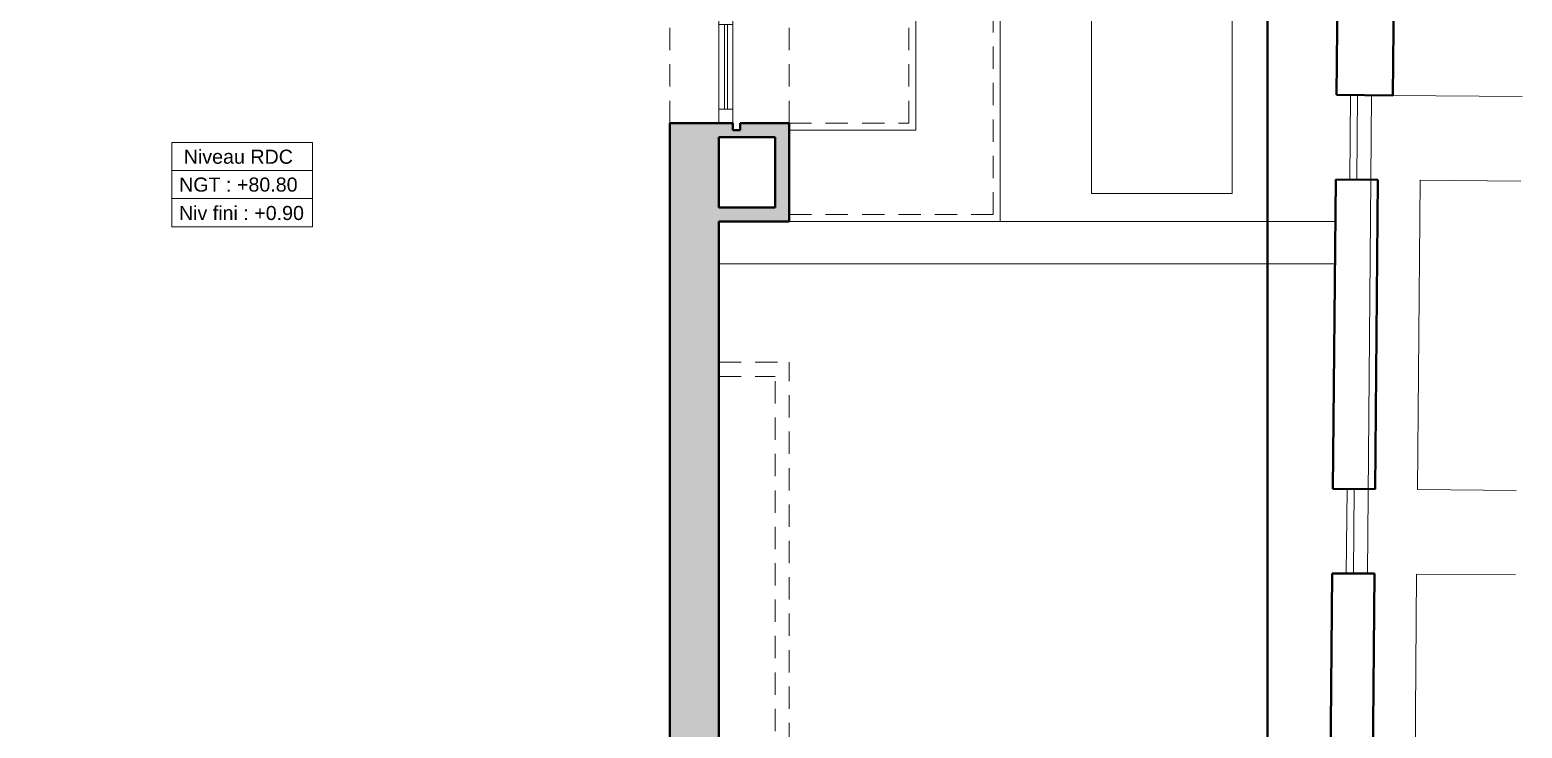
# Model space of a CAD drawing. Header units: millimetres. Extents: x 898 to 1196, y 229 to 443.
# Drawn here: x 1117.86 to 1128.47, y 403.7 to 408.66 of the extents above; entities that cross this region are included whole.
import ezdxf
from ezdxf.enums import TextEntityAlignment as Align

# ---------------------------------------------------------------- set-up
doc = ezdxf.new("R2010")
doc.units = ezdxf.units.MM
doc.linetypes.add('HIDDEN2', pattern=[4.7625, 3.175, -1.5875])
for name, color, linetype, lineweight in [('p allége', 1, 'Continuous', 20), ('p caché', 3, 'HIDDEN2', 20), ('p hachure', 253, 'Continuous', 15), ('p menuiserie', 5, 'Continuous', 20), ('p mur', 7, 'Continuous', 40), ('p symbole', 6, 'Continuous', 20), ('p texte', 7, 'Continuous', 15)]:
    doc.layers.add(name, color=color, linetype=linetype, lineweight=lineweight)
doc.styles.add('ARIAL', font='Arial.ttf', dxfattribs={"height": 0.1})

# ---------------------------------------------------------------- blocks, each defined once
blk = doc.blocks.new('*U18')
at = {"layer": 'p menuiserie'}
for p, q in [((0.8, 0), (0, 0)), ((0.8, -0.1), (0, -0.1)), ((0.1, 0), (0.1, -0.1)), ((0.7, -0.04), (0.1, -0.04)), ((0.7, -0.06), (0.1, -0.06)), ((0.7, 0), (0.7, -0.1))]:
    blk.add_line(p, q, dxfattribs=at)

msp = doc.modelspace()

# ---------------------------------------------------------------- hatches: boundary and pattern name
at = {"layer": 'p hachure', "transparency": 33554559}
h = msp.add_hatch(color=256, dxfattribs=at)
h.dxf.hatch_style = 1
h.paths.add_polyline_path([(1122.913, 407.949), (1122.913, 407.999), (1123.263, 407.999), (1123.263, 407.299), (1122.763, 407.299), (1122.763, 403.049), (1121.263, 403.049), (1121.263, 403.299), (1122.413, 403.299), (1122.413, 403.399), (1121.263, 403.399), (1121.263, 403.499), (1122.413, 403.499), (1122.413, 407.999), (1122.863, 407.999), (1122.863, 407.949)])
h.paths.add_polyline_path([(1122.763, 407.399), (1122.763, 407.899), (1123.163, 407.899), (1123.163, 407.399)], flags=16)

# ---------------------------------------------------------------- linework, layer by layer
at = {"layer": 'p allége'}
for p, q in [((1124.163, 407.949), (1124.163, 412.749)), ((1124.763, 407.299), (1124.763, 412.049)), ((1125.413, 407.499), (1125.413, 408.999)), ((1126.413, 407.499), (1126.413, 408.999)), ((1127.249, 407.598), (1127.254, 408.198)), ((1127.299, 407.598), (1127.304, 408.198)), ((1127.399, 407.597), (1127.404, 408.197)), ((1127.554, 408.196), (1128.474, 408.187)), ((1123.263, 407.949), (1124.163, 407.949)), ((1127.399, 407.597), (1127.374, 404.797)), ((1127.729, 405.394), (1127.749, 407.594)), ((1127.749, 407.594), (1128.464, 407.587)), ((1125.413, 407.499), (1126.413, 407.499)), ((1123.263, 407.299), (1124.763, 407.299)), ((1124.763, 407.299), (1127.146, 407.299)), ((1122.763, 406.999), (1127.144, 406.999)), ((1127.229, 405.398), (1127.224, 404.798)), ((1127.279, 405.398), (1127.274, 404.798)), ((1127.729, 405.394), (1128.431, 405.388)), ((1127.704, 402.503), (1127.724, 404.794)), ((1127.724, 404.794), (1128.426, 404.788))]:
    msp.add_line(p, q, dxfattribs=at)
at = {"layer": 'p caché', "ltscale": 0.05}
for p, q in [((1123.263, 407.999), (1123.263, 413.299)), ((1124.113, 407.999), (1124.113, 412.699)), ((1124.713, 407.349), (1124.713, 411.999)), ((1122.413, 407.999), (1122.413, 408.799)), ((1123.263, 407.999), (1124.113, 407.999)), ((1123.263, 407.349), (1124.713, 407.349)), ((1122.763, 406.299), (1123.263, 406.299)), ((1123.263, 401.249), (1123.263, 406.299)), ((1122.763, 406.199), (1123.163, 406.199)), ((1123.163, 401.349), (1123.163, 406.199))]:
    msp.add_line(p, q, dxfattribs=at)
at = {"layer": 'p mur'}
for p, q in [((1127.154, 408.199), (1127.162, 408.999)), ((1127.554, 408.196), (1127.562, 408.996)), ((1127.154, 408.199), (1127.554, 408.196)), ((1122.413, 403.499), (1122.413, 407.999)), ((1122.413, 407.999), (1122.863, 407.999)), ((1122.863, 407.999), (1122.863, 407.949)), ((1122.913, 407.999), (1123.263, 407.999)), ((1122.913, 407.949), (1122.913, 407.999)), ((1123.263, 407.299), (1123.263, 407.999)), ((1122.763, 407.899), (1123.163, 407.899)), ((1122.763, 407.399), (1122.763, 407.899)), ((1122.863, 407.949), (1122.913, 407.949)), ((1123.163, 407.399), (1123.163, 407.899)), ((1127.129, 405.399), (1127.149, 407.599)), ((1127.149, 407.599), (1127.449, 407.596)), ((1127.429, 405.397), (1127.449, 407.596)), ((1122.763, 407.399), (1123.163, 407.399)), ((1122.763, 403.049), (1122.763, 407.299)), ((1122.763, 407.299), (1123.263, 407.299)), ((1127.129, 405.399), (1127.429, 405.397)), ((1127.104, 402.508), (1127.124, 404.799)), ((1127.124, 404.799), (1127.424, 404.797)), ((1127.404, 402.505), (1127.424, 404.797))]:
    msp.add_line(p, q, dxfattribs=at)
msp.add_lwpolyline([(1106.248, 414.166), (1126.663, 414.166), (1126.663, 392.219), (1106.248, 392.219)], close=True, dxfattribs=at)
msp.add_lwpolyline([(1122.763, 407.299), (1122.763, 403.049), (1121.263, 403.049), (1121.263, 403.299)], dxfattribs=at)
at = {"layer": 'p symbole'}
for p, q in [((1119.873, 407.662), (1118.873, 407.662)), ((1119.873, 407.462), (1118.873, 407.462))]:
    msp.add_line(p, q, dxfattribs=at)
msp.add_lwpolyline([(1118.873, 407.862), (1119.873, 407.862), (1119.873, 407.262), (1118.873, 407.262), (1118.873, 407.862)], dxfattribs=at)

# ---------------------------------------------------------------- block references
at = {"layer": 'p menuiserie', "rotation": 269.9999999999999}
msp.add_blockref('*U18', (1122.863, 408.799), dxfattribs=at)

# ---------------------------------------------------------------- texts
at = {"layer": 'p texte', "style": 'ARIAL'}
for s, p in [('Niveau RDC', (1119.346, 407.762)), ('NGT : +80.80', (1119.346, 407.562)), ('Niv fini : +0.90', (1119.368, 407.362))]:
    msp.add_text(s, height=0.1, dxfattribs=at).set_placement(p, align=Align.MIDDLE)

doc.saveas('drawing.dxf')
